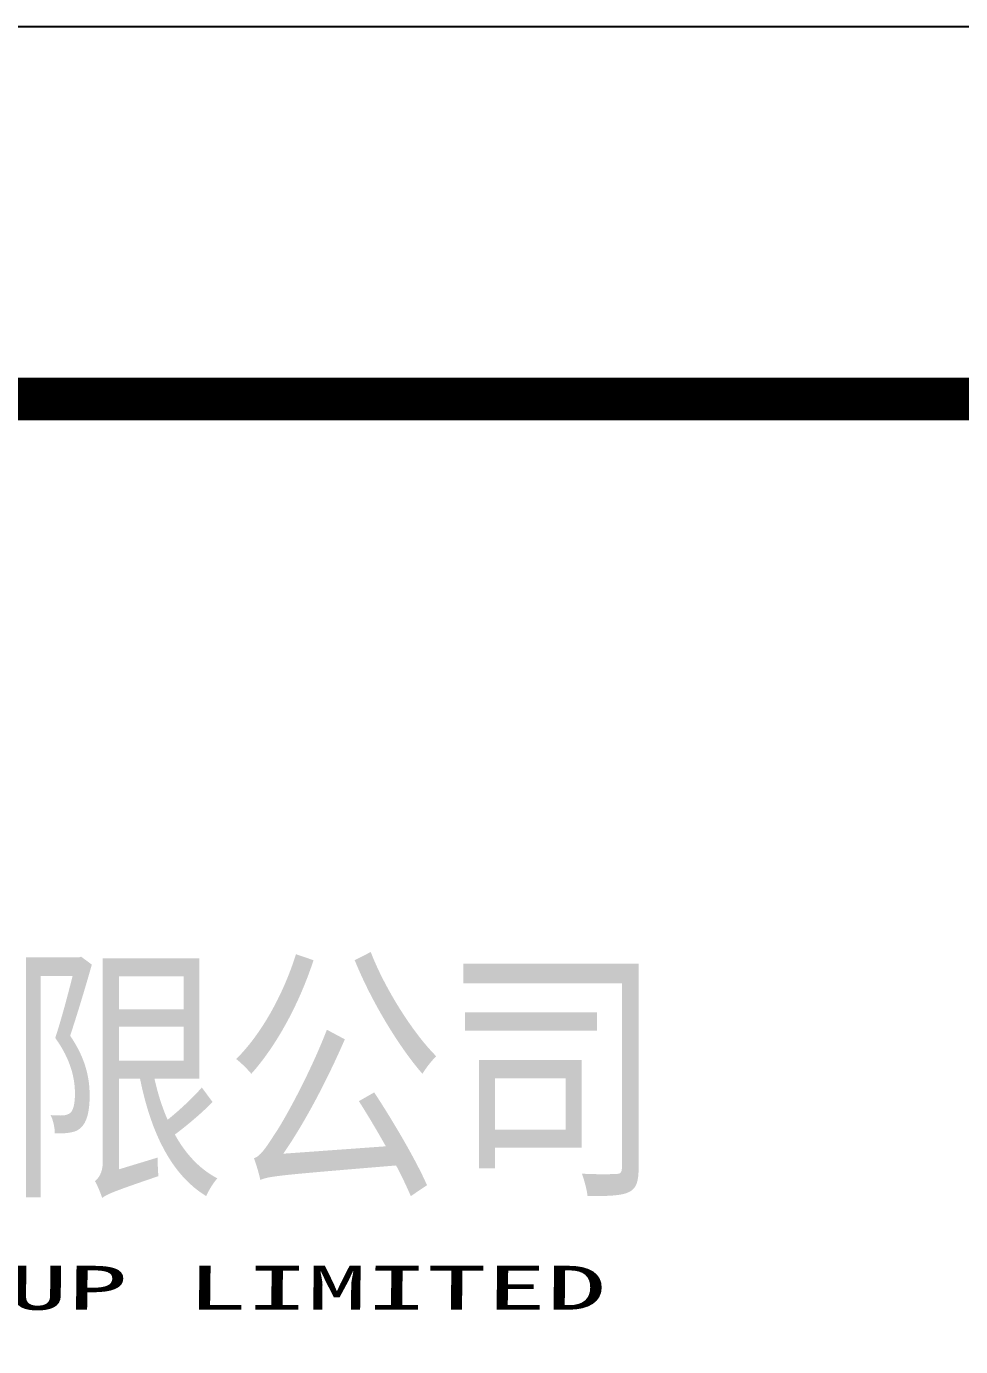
# Model space of a CAD drawing. Extents: x -695846 to 822170, y -413475 to 397179.
# Drawn here: x 339650 to 341061, y 389308 to 391302 of the extents above; entities that cross this region are included whole.
import ezdxf

# ---------------------------------------------------------------- set-up
doc = ezdxf.new("R2010")
doc.units = 0
doc.header["$LTSCALE"] = 1000
doc.header["$MEASUREMENT"] = 0
doc.layers.add('TK', color=4, linetype='Continuous')
doc.layers.add('图框', color=2, linetype='Continuous')
doc.styles.add('-宋体', font='', dxfattribs={"width": 0.8})
doc.styles.add('TK2', font='simhei.ttf', dxfattribs={"width": 0.7, "oblique": 0.7})
doc.styles.get('-宋体').set_extended_font_data('NSimSun')

msp = doc.modelspace()

# ---------------------------------------------------------------- linework, layer by layer
at = {"layer": '图框'}
msp.add_lwpolyline([(335419.9, 391302.1), (356419.9, 391302.1), (356419.9, 361601.9), (335419.9, 361601.9)], close=True, dxfattribs=at)
at = {"layer": '图框', "const_width": 64.4, "elevation": -5024}
msp.add_lwpolyline([(355917, 390739.2), (335999.5, 390739.2)], dxfattribs=at)

# ---------------------------------------------------------------- texts
at = {"layer": 'TK', "style": '-宋体', "width": 0.8}
msp.add_text('中亿国际设计集团有限公司', height=303.061, dxfattribs=at).set_placement((336643.3, 389565.4))
at = {"layer": 'TK', "lineweight": 20, "insert": (336731.1, 389430), "char_height": 66.4, "attachment_point": 1, "style": 'TK2'}
msp.add_mtext_dynamic_manual_height_columns('{\\W2;ZHONGYI INTERNATIONAL DESIGN GROUP LIMITED}', width=4024.054, gutter_width=1600, heights=[0], dxfattribs=at)

doc.saveas('drawing.dxf')
